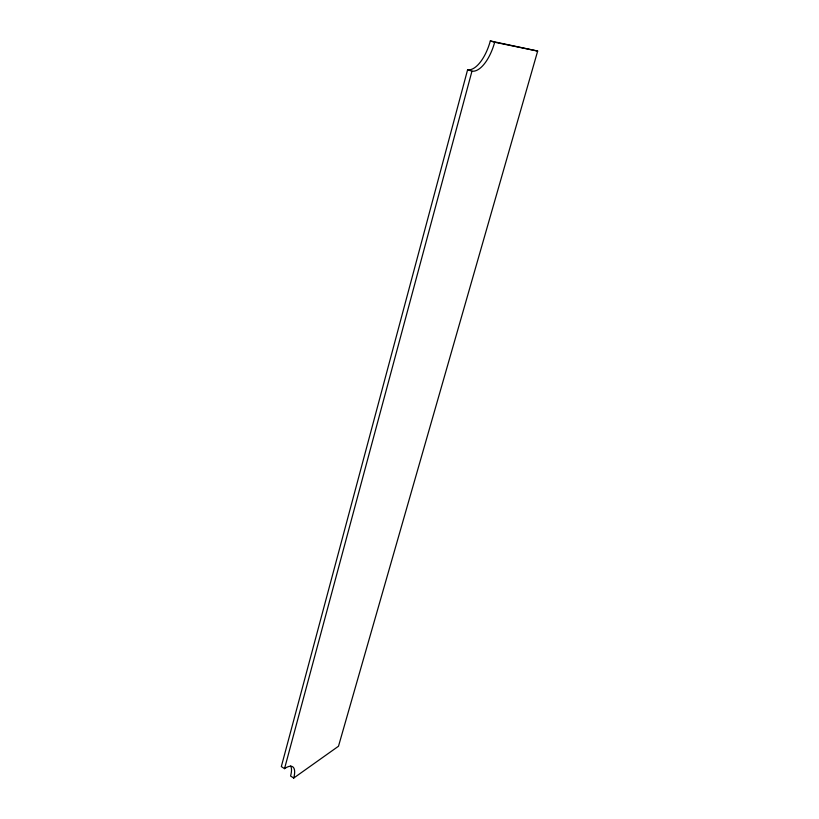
<?xml version="1.0" encoding="UTF-8"?>
<svg xmlns="http://www.w3.org/2000/svg" width="819" height="819" viewBox="0 0 819 819"><rect width="100%" height="100%" fill="white"/><g stroke="black" fill="none" stroke-linecap="round" stroke-linejoin="round"><path stroke-width="1.23" d="M467.598 69.789L281.327 766.584L284.531 768.662A25.532 9.111 -57.8 0 1 293.714 778.05L338.493 746.232L537.673 51.065L490.315 40.95A33.221 14.824 -74.2 0 1 467.598 69.789L471.969 71.151A33.282 14.742 -74.1 0 0 494.676 42.24L537.673 51.065M284.531 768.662L471.969 71.151M490.315 40.95L494.676 42.24M293.714 778.05L290.581 776.002A25.491 9.163 -57.8 0 0 290.653 765.98"/></g></svg>
